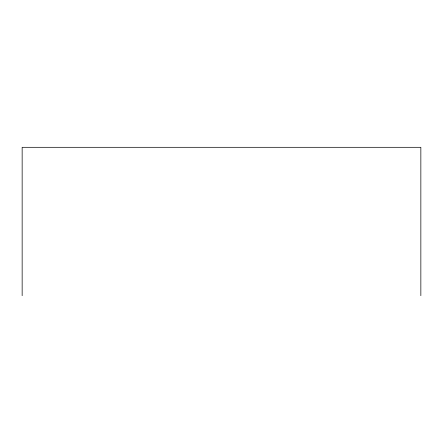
<?xml version="1.0" encoding="UTF-8"?>
<svg xmlns="http://www.w3.org/2000/svg" width="443" height="443" viewBox="0 0 443 443"><rect width="100%" height="100%" fill="white"/><g stroke="black" fill="none" stroke-linecap="round" stroke-linejoin="round"><path stroke-width="0.66" d="M420.85 295.691L420.85 147.309L22.15 147.309L22.15 295.691"/></g></svg>
